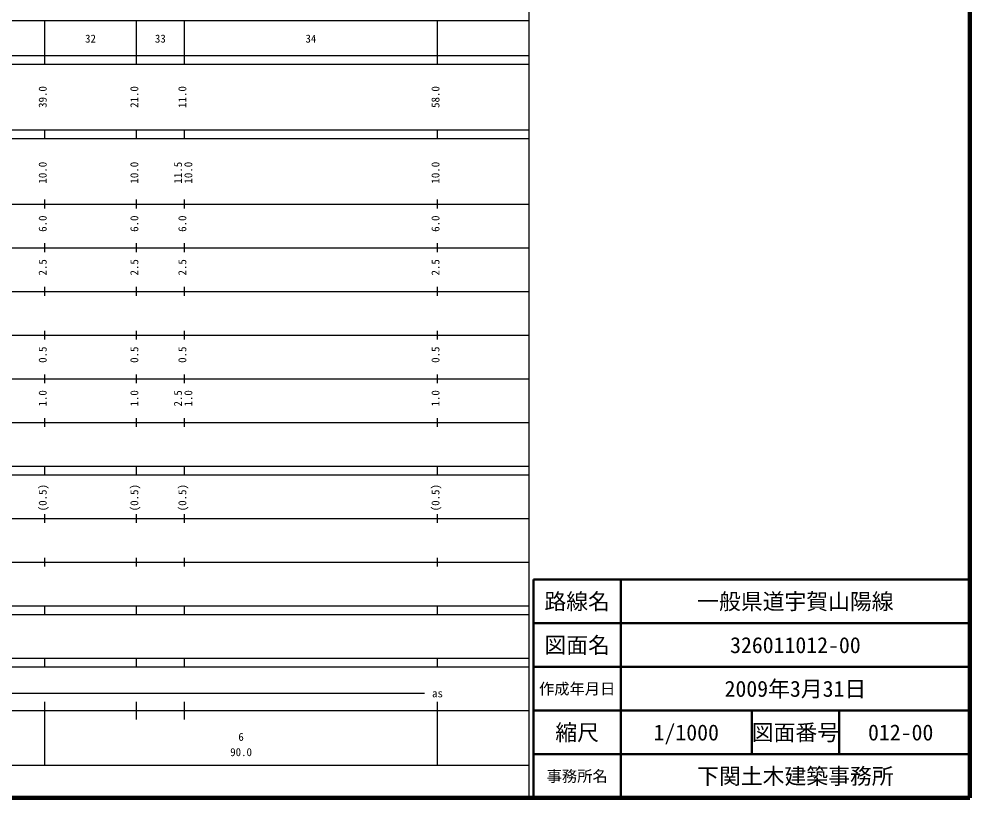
# Model space of a CAD drawing. Units: millimetres on the paper, enlarged 1000 times. Extents: x 40000 to 680000, y 20000 to 380000.
# Drawn here: x 462122 to 680000, y 20000 to 198357 of the extents above; entities that cross this region are included whole.
import ezdxf
from ezdxf.enums import TextEntityAlignment as Align

# ---------------------------------------------------------------- set-up
doc = ezdxf.new("R2010")
doc.units = ezdxf.units.MM
doc.header["$LTSCALE"] = 1000
for name, color, linetype, lineweight in [('M-TTL', 2, 'Continuous', 140), ('M-TTL-BAND', 7, 'Continuous', 25), ('M-TTL-FRAM', 2, 'Continuous', 50), ('M-TTL-LINE', 7, 'Continuous', 50)]:
    doc.layers.add(name, color=color, linetype=linetype, lineweight=lineweight)
doc.layers.add('M-TTL-TXT', color=7, linetype='Continuous')
doc.styles.add('ＭＳ ゴシック', font='')
doc.styles.get('ＭＳ ゴシック').set_extended_font_data('MS Gothic')

msp = doc.modelspace()

# ---------------------------------------------------------------- linework, layer by layer
at = {"layer": 'M-TTL'}
for p, q in [((680000, 20000), (680000, 380000)), ((40000, 20000), (680000, 20000))]:
    msp.add_line(p, q, dxfattribs=at)
at = {"layer": 'M-TTL-BAND'}
for p, q in [((579000, 20000), (579000, 370000)), ((68000, 198000), (579000, 198000)), ((468000, 188000), (468000, 198000)), ((489000, 188000), (489000, 198000)), ((500000, 188000), (500000, 198000)), ((558000, 188000), (558000, 198000)), ((40000, 190000), (579000, 190000)), ((40000, 188000), (579000, 188000)), ((40000, 173000), (579000, 173000)), ((468000, 171000), (468000, 173000)), ((489000, 171000), (489000, 173000)), ((500000, 171000), (500000, 173000)), ((558000, 171000), (558000, 173000)), ((40000, 171000), (579000, 171000)), ((468000, 155000), (468000, 157000)), ((489000, 155000), (489000, 157000)), ((500000, 155000), (500000, 157000)), ((558000, 155000), (558000, 157000)), ((40000, 156000), (579000, 156000)), ((46000, 146000), (579000, 146000)), ((468000, 145000), (468000, 147000)), ((489000, 145000), (489000, 147000)), ((500000, 145000), (500000, 147000)), ((558000, 145000), (558000, 147000)), ((52000, 136000), (579000, 136000)), ((468000, 135000), (468000, 137000)), ((489000, 135000), (489000, 137000)), ((500000, 135000), (500000, 137000)), ((558000, 135000), (558000, 137000)), ((468000, 125000), (468000, 127000)), ((489000, 125000), (489000, 127000)), ((500000, 125000), (500000, 127000)), ((558000, 125000), (558000, 127000)), ((46000, 126000), (579000, 126000)), ((52000, 116000), (579000, 116000)), ((468000, 115000), (468000, 117000)), ((489000, 115000), (489000, 117000)), ((500000, 115000), (500000, 117000)), ((558000, 115000), (558000, 117000)), ((468000, 105000), (468000, 107000)), ((489000, 105000), (489000, 107000)), ((500000, 105000), (500000, 107000)), ((558000, 105000), (558000, 107000)), ((46000, 106000), (579000, 106000)), ((40000, 96000), (579000, 96000)), ((468000, 94000), (468000, 96000)), ((489000, 94000), (489000, 96000)), ((500000, 94000), (500000, 96000)), ((558000, 94000), (558000, 96000)), ((40000, 94000), (579000, 94000)), ((468000, 83000), (468000, 85000)), ((489000, 83000), (489000, 85000)), ((500000, 83000), (500000, 85000)), ((558000, 83000), (558000, 85000)), ((49000, 84000), (579000, 84000)), ((468000, 73000), (468000, 75000)), ((489000, 73000), (489000, 75000)), ((500000, 73000), (500000, 75000)), ((558000, 73000), (558000, 75000)), ((40000, 74000), (579000, 74000)), ((40000, 64000), (579000, 64000)), ((468000, 62000), (468000, 64000)), ((489000, 62000), (489000, 64000)), ((500000, 62000), (500000, 64000)), ((558000, 62000), (558000, 64000)), ((40000, 62000), (579000, 62000)), ((40000, 52000), (579000, 52000)), ((468000, 50000), (468000, 52000)), ((489000, 50000), (489000, 52000)), ((500000, 50000), (500000, 52000)), ((558000, 50000), (558000, 52000)), ((40000, 50000), (579000, 50000)), ((71000, 44000), (555000, 44000)), ((468000, 27500), (468000, 42000)), ((489000, 38000), (489000, 42000)), ((500000, 38000), (500000, 42000)), ((558000, 27500), (558000, 42000)), ((40000, 40000), (579000, 40000)), ((68000, 27500), (579000, 27500))]:
    msp.add_line(p, q, dxfattribs=at)
at = {"layer": 'M-TTL-FRAM'}
for p, q in [((680000, 70000), (580000, 70000)), ((580000, 70000), (580000, 20000))]:
    msp.add_line(p, q, dxfattribs=at)
at = {"layer": 'M-TTL-LINE'}
for p, q in [((600000, 70000), (600000, 20000)), ((680000, 60000), (580000, 60000)), ((680000, 50000), (580000, 50000)), ((680000, 40000), (580000, 40000)), ((630000, 40000), (630000, 30000)), ((650000, 40000), (650000, 30000)), ((680000, 30000), (580000, 30000))]:
    msp.add_line(p, q, dxfattribs=at)

# ---------------------------------------------------------------- texts
at = {"layer": 'M-TTL-BAND', "style": 'ＭＳ ゴシック'}
for s, p in [('32', (478500, 192405)), ('33', (494500, 192405)), ('34', (529000, 192405)), ('as', (558000, 42500)), ('6', (513000, 32523)), ('90.0', (513000, 29033))]:
    msp.add_text(s, height=1833, dxfattribs=at).set_placement(p, align=Align.BOTTOM_CENTER)
for s, p in [('39.0', (469000, 180500)), ('21.0', (490000, 180500)), ('11.0', (501000, 180500)), ('58.0', (559000, 180500)), ('10.0', (469000, 163174)), ('10.0', (490000, 163174)), ('11.5', (500000, 163174)), ('10.0', (502370, 163174)), ('10.0', (559000, 163174)), ('6.0', (469000, 151500)), ('6.0', (490000, 151500)), ('6.0', (501000, 151500)), ('6.0', (559000, 151500)), ('2.5', (469000, 141500)), ('2.5', (490000, 141500)), ('2.5', (501000, 141500)), ('2.5', (559000, 141500)), ('0.5', (469000, 121500)), ('0.5', (490000, 121500)), ('0.5', (501000, 121500)), ('0.5', (559000, 121500)), ('1.0', (469000, 111500)), ('1.0', (490000, 111500)), ('2.5', (500000, 111500)), ('1.0', (502370, 111500)), ('1.0', (559000, 111500)), ('(0.5)', (469000, 88764)), ('(0.5)', (490000, 88764)), ('(0.5)', (501000, 88764)), ('(0.5)', (559000, 88764))]:
    msp.add_text(s, height=1833, rotation=90, dxfattribs=at).set_placement(p, align=Align.BOTTOM_CENTER)
at = {"layer": 'M-TTL-TXT', "style": 'ＭＳ ゴシック'}
for s, height, p in [('路線名', 3666, (590000, 65000)), ('路線名', 3666, (590000, 65000)), ('一般県道宇賀山陽線', 3666, (640000, 65000)), ('図面名', 3666, (590000, 55000)), ('図面名', 3666, (590000, 55000)), ('326011012-00', 3666, (640000, 55000)), ('作成年月日', 2566, (590000, 45000)), ('作成年月日', 2566, (590000, 45000)), ('2009年3月31日', 3666, (640000, 45000)), ('縮尺', 3666, (590000, 35000)), ('縮尺', 3666, (590000, 35000)), ('1/1000', 3666, (615000, 35000)), ('図面番号', 3666, (640000, 35000)), ('図面番号', 3666, (640000, 35000)), ('012-00', 3666, (664125, 35000)), ('事務所名', 2566, (590000, 25000)), ('事務所名', 2566, (590000, 25000)), ('下関土木建築事務所', 3666, (640000, 25000))]:
    msp.add_text(s, height=height, dxfattribs=at).set_placement(p, align=Align.MIDDLE_CENTER)

doc.saveas('drawing.dxf')
